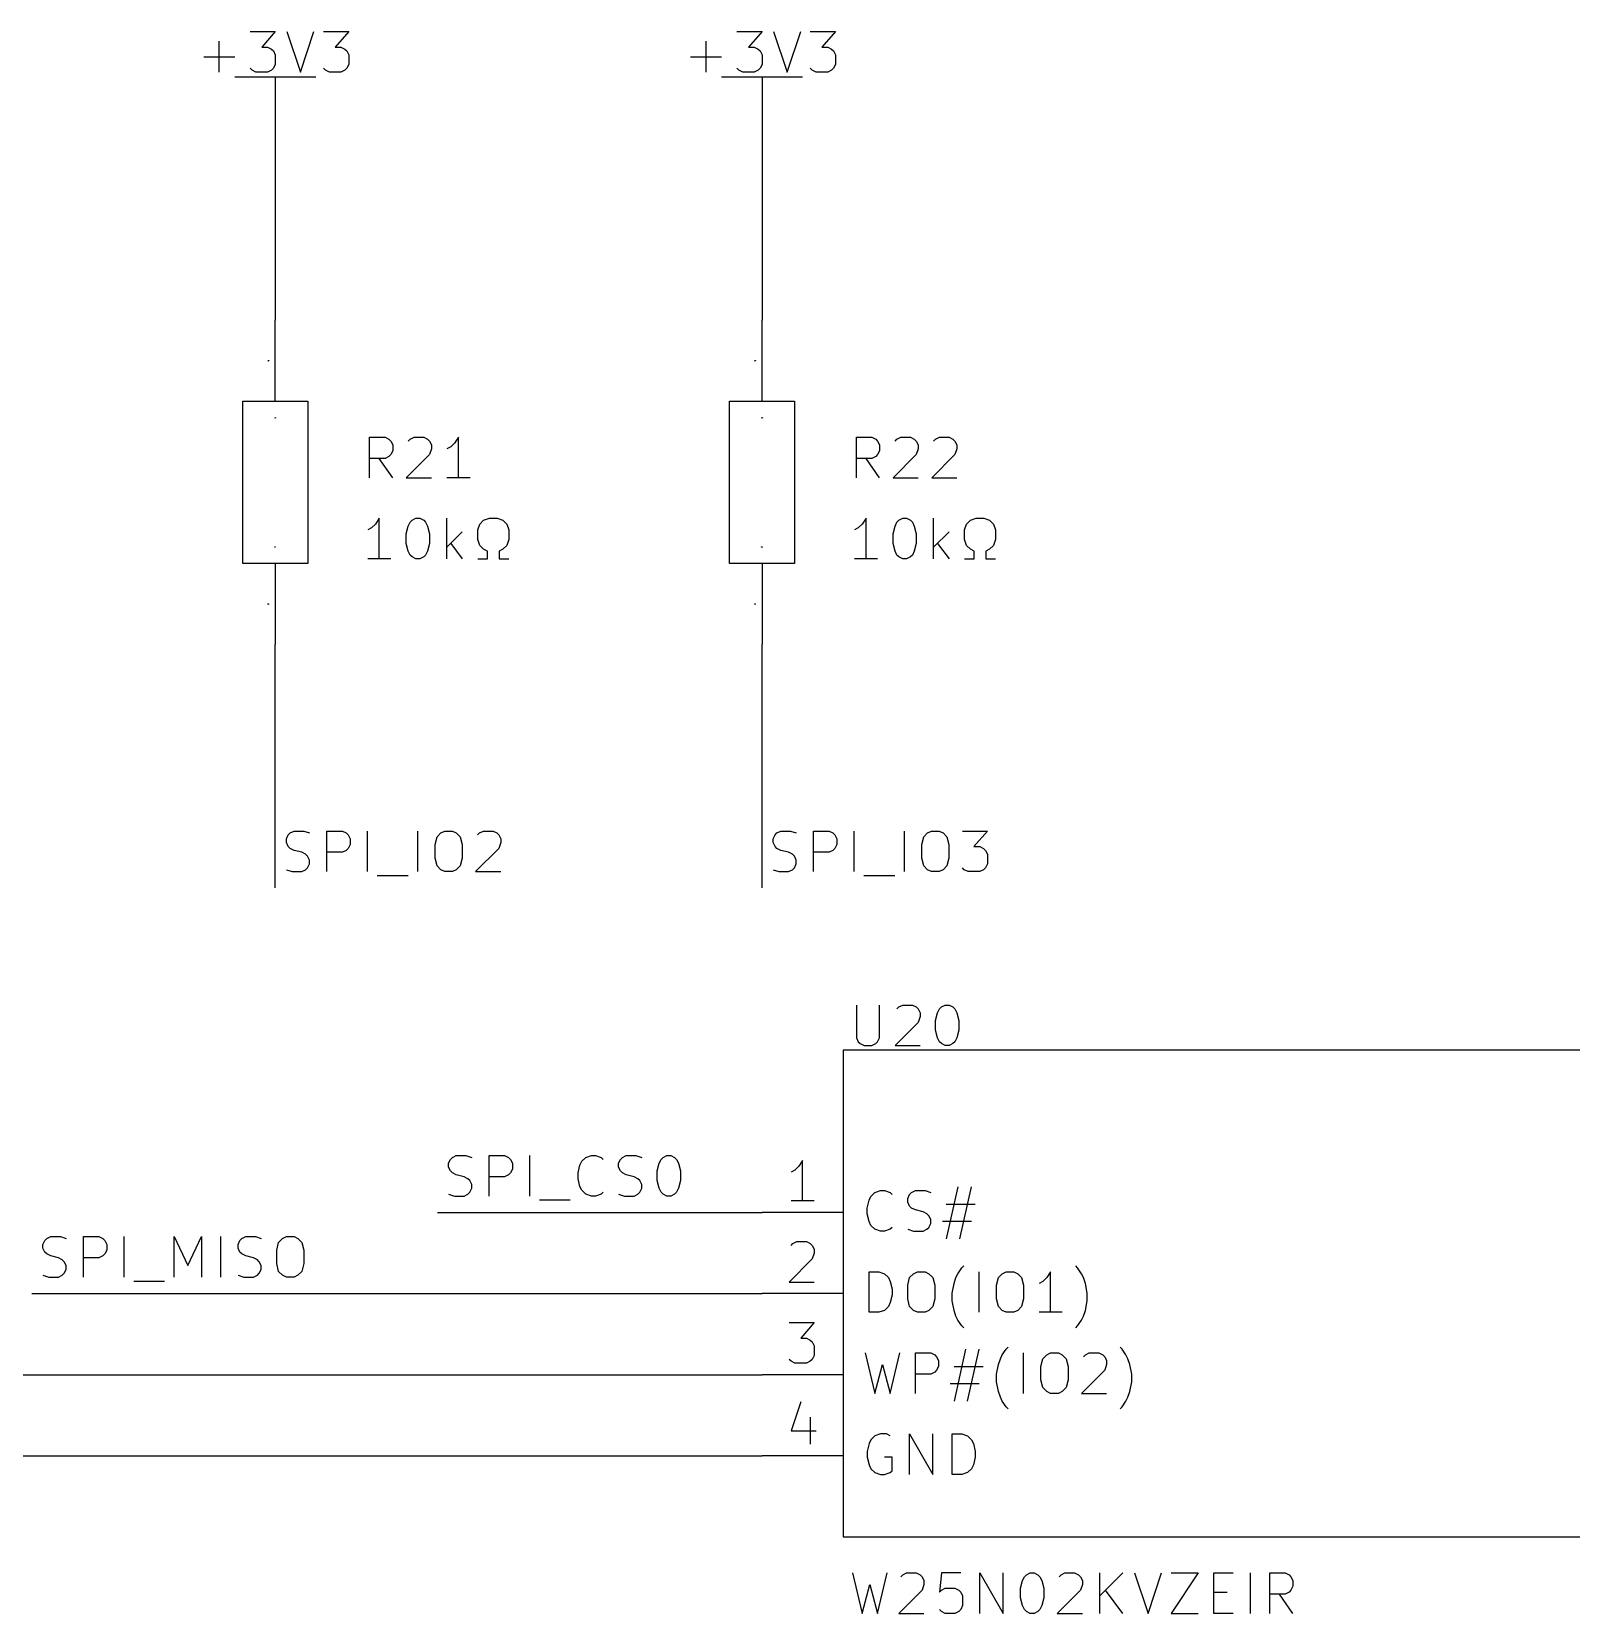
# Model space of a CAD drawing. Header units: millimetres. Extents: x 3 to 152, y -165 to -4.
# Drawn here: x 29.2 to 77.41, y -53.19 to -3.66 of the extents above; entities that cross this region are included whole.
import ezdxf

# ---------------------------------------------------------------- set-up
doc = ezdxf.new("R2010")
doc.units = ezdxf.units.MM
for name, color, linetype in [('GREENSIXTYFIVE', 129, 'CONTINUOUS'), ('LIGHTGREEN', 92, 'CONTINUOUS'), ('LIGHTRED', 12, 'CONTINUOUS'), ('RED', 14, 'CONTINUOUS'), ('REDSIX', 19, 'CONTINUOUS')]:
    doc.layers.add(name, color=color, linetype=linetype)

msp = doc.modelspace()

# ---------------------------------------------------------------- linework, layer by layer
at = {"layer": 'GREENSIXTYFIVE', "linetype": 'CONTINUOUS'}
for p, q in [((36.0438, -3.6644), (36.83, -3.6644)), ((36.83, -3.6644), (36.4066, -4.1482)), ((37.1928, -3.6644), (37.6161, -4.9344)), ((37.6161, -4.9344), (38.0395, -3.6644)), ((38.3419, -3.6644), (39.1281, -3.6644)), ((39.1281, -3.6644), (38.7047, -4.1482)), ((51.2838, -3.6644), (52.07, -3.6644)), ((52.07, -3.6644), (51.6466, -4.1482)), ((52.4328, -3.6644), (52.8561, -4.9344)), ((52.8561, -4.9344), (53.2795, -3.6644)), ((53.5819, -3.6644), (54.3681, -3.6644)), ((54.3681, -3.6644), (53.9447, -4.1482)), ((34.5923, -4.4506), (35.56, -4.4506)), ((35.0761, -4.9344), (35.0761, -3.9668)), ((36.4066, -4.1482), (36.5881, -4.1482)), ((36.5881, -4.1482), (36.709, -4.2087)), ((36.709, -4.2087), (36.7695, -4.2692)), ((36.7695, -4.2692), (36.83, -4.3901)), ((36.83, -4.3901), (36.83, -4.6925)), ((38.7047, -4.1482), (38.8862, -4.1482)), ((38.8862, -4.1482), (39.0071, -4.2087)), ((39.0071, -4.2087), (39.0676, -4.2692)), ((39.0676, -4.2692), (39.1281, -4.3901)), ((39.1281, -4.3901), (39.1281, -4.6925)), ((49.8323, -4.4506), (50.8, -4.4506)), ((50.3161, -4.9344), (50.3161, -3.9668)), ((51.6466, -4.1482), (51.8281, -4.1482)), ((51.8281, -4.1482), (51.949, -4.2087)), ((51.949, -4.2087), (52.0095, -4.2692)), ((52.0095, -4.2692), (52.07, -4.3901)), ((52.07, -4.3901), (52.07, -4.6925)), ((53.9447, -4.1482), (54.1262, -4.1482)), ((54.1262, -4.1482), (54.2471, -4.2087)), ((54.2471, -4.2087), (54.3076, -4.2692)), ((54.3076, -4.2692), (54.3681, -4.3901)), ((54.3681, -4.3901), (54.3681, -4.6925)), ((36.1043, -4.874), (36.0438, -4.8135)), ((36.2252, -4.9344), (36.1043, -4.874)), ((36.5881, -4.9344), (36.2252, -4.9344)), ((36.709, -4.874), (36.5881, -4.9344)), ((36.7695, -4.8135), (36.709, -4.874)), ((36.83, -4.6925), (36.7695, -4.8135)), ((38.4024, -4.874), (38.3419, -4.8135)), ((38.5233, -4.9344), (38.4024, -4.874)), ((38.8862, -4.9344), (38.5233, -4.9344)), ((39.0071, -4.874), (38.8862, -4.9344)), ((39.0676, -4.8135), (39.0071, -4.874)), ((39.1281, -4.6925), (39.0676, -4.8135)), ((51.3443, -4.874), (51.2838, -4.8135)), ((51.4652, -4.9344), (51.3443, -4.874)), ((51.8281, -4.9344), (51.4652, -4.9344)), ((51.949, -4.874), (51.8281, -4.9344)), ((52.0095, -4.8135), (51.949, -4.874)), ((52.07, -4.6925), (52.0095, -4.8135)), ((53.6424, -4.874), (53.5819, -4.8135)), ((53.7633, -4.9344), (53.6424, -4.874)), ((54.1262, -4.9344), (53.7633, -4.9344)), ((54.2471, -4.874), (54.1262, -4.9344)), ((54.3076, -4.8135), (54.2471, -4.874)), ((54.3681, -4.6925), (54.3076, -4.8135)), ((36.8418, -15.7601), (36.8164, -15.7601)), ((36.8164, -15.7601), (36.82, -15.7625)), ((36.82, -15.7625), (36.8224, -15.7649)), ((36.8224, -15.7649), (36.8236, -15.7673)), ((36.8418, -15.7528), (36.8418, -15.7673)), ((52.0818, -15.7601), (52.0564, -15.7601)), ((52.0564, -15.7601), (52.06, -15.7625)), ((52.06, -15.7625), (52.0624, -15.7649)), ((52.0624, -15.7649), (52.0636, -15.7673)), ((52.0818, -15.7528), (52.0818, -15.7673)), ((39.7835, -17.6344), (39.7835, -16.3644)), ((39.7835, -16.3644), (40.2673, -16.3644)), ((40.2673, -16.3644), (40.3883, -16.4249)), ((40.3883, -16.4249), (40.4488, -16.4854)), ((40.4488, -16.4854), (40.5092, -16.6063)), ((40.5092, -16.7878), (40.4488, -16.9087)), ((40.5092, -16.6063), (40.5092, -16.7878)), ((40.9931, -16.4854), (41.0535, -16.4249)), ((41.0535, -16.4249), (41.1745, -16.3644)), ((41.1745, -16.3644), (41.4769, -16.3644)), ((41.4769, -16.3644), (41.5978, -16.4249)), ((41.5978, -16.4249), (41.6583, -16.4854)), ((41.6583, -16.4854), (41.7188, -16.6063)), ((41.7188, -16.7273), (41.6583, -16.9087)), ((41.7188, -16.6063), (41.7188, -16.7273)), ((42.3235, -16.6668), (42.2026, -16.7273)), ((42.4445, -16.5459), (42.3235, -16.6668)), ((42.5654, -16.3644), (42.4445, -16.5459)), ((42.5654, -17.6344), (42.5654, -16.3644)), ((55.0235, -17.6344), (55.0235, -16.3644)), ((55.0235, -16.3644), (55.5073, -16.3644)), ((55.5073, -16.3644), (55.6283, -16.4249)), ((55.6283, -16.4249), (55.6888, -16.4854)), ((55.6888, -16.4854), (55.7492, -16.6063)), ((55.7492, -16.7878), (55.6888, -16.9087)), ((55.7492, -16.6063), (55.7492, -16.7878)), ((56.2331, -16.4854), (56.2935, -16.4249)), ((56.2935, -16.4249), (56.4145, -16.3644)), ((56.4145, -16.3644), (56.7169, -16.3644)), ((56.7169, -16.3644), (56.8378, -16.4249)), ((56.8378, -16.4249), (56.8983, -16.4854)), ((56.8983, -16.4854), (56.9588, -16.6063)), ((56.9588, -16.7273), (56.8983, -16.9087)), ((56.9588, -16.6063), (56.9588, -16.7273)), ((57.4426, -16.4854), (57.503, -16.4249)), ((57.503, -16.4249), (57.624, -16.3644)), ((57.624, -16.3644), (57.9264, -16.3644)), ((57.9264, -16.3644), (58.0473, -16.4249)), ((58.0473, -16.4249), (58.1078, -16.4854)), ((58.1078, -16.4854), (58.1683, -16.6063)), ((58.1683, -16.7273), (58.1078, -16.9087)), ((58.1683, -16.6063), (58.1683, -16.7273)), ((40.2673, -17.0297), (39.7835, -17.0297)), ((40.5092, -17.6344), (40.0859, -17.0297)), ((40.3883, -16.9692), (40.2673, -17.0297)), ((40.4488, -16.9087), (40.3883, -16.9692)), ((41.6583, -16.9087), (40.9326, -17.6344)), ((55.5073, -17.0297), (55.0235, -17.0297)), ((55.7492, -17.6344), (55.3259, -17.0297)), ((55.6283, -16.9692), (55.5073, -17.0297)), ((55.6888, -16.9087), (55.6283, -16.9692)), ((56.8983, -16.9087), (56.1726, -17.6344)), ((58.1078, -16.9087), (57.3821, -17.6344)), ((40.9326, -17.6344), (41.7188, -17.6344)), ((42.9283, -17.6344), (42.2026, -17.6344)), ((56.1726, -17.6344), (56.9588, -17.6344)), ((57.3821, -17.6344), (58.1683, -17.6344)), ((39.844, -19.2068), (39.7231, -19.2673)), ((39.965, -19.0859), (39.844, -19.2068)), ((40.0859, -18.9044), (39.965, -19.0859)), ((40.0859, -20.1744), (40.0859, -18.9044)), ((40.9326, -19.3882), (40.993, -19.1463)), ((40.993, -19.1463), (41.0535, -19.0254)), ((41.0535, -19.0254), (41.114, -18.9649)), ((41.114, -18.9649), (41.2349, -18.9044)), ((41.2349, -18.9044), (41.3559, -18.9044)), ((41.3559, -18.9044), (41.4768, -18.9649)), ((41.4768, -18.9649), (41.5373, -19.0254)), ((41.5373, -19.0254), (41.5978, -19.1463)), ((41.5978, -19.1463), (41.6583, -19.3882)), ((42.2025, -20.1744), (42.2025, -18.9044)), ((43.1702, -19.2673), (43.2306, -19.0859)), ((43.1702, -19.5697), (43.1702, -19.2673)), ((43.2306, -19.0859), (43.3516, -18.9649)), ((43.3516, -18.9649), (43.533, -18.9044)), ((43.533, -18.9044), (43.7749, -18.9044)), ((43.7749, -18.9044), (43.9563, -18.9649)), ((43.9563, -18.9649), (44.0773, -19.0859)), ((44.0773, -19.0859), (44.1378, -19.2673)), ((44.1378, -19.2673), (44.1378, -19.5697)), ((55.084, -19.2068), (54.9631, -19.2673)), ((55.205, -19.0859), (55.084, -19.2068)), ((55.3259, -18.9044), (55.205, -19.0859)), ((55.3259, -20.1744), (55.3259, -18.9044)), ((56.1726, -19.3882), (56.233, -19.1463)), ((56.233, -19.1463), (56.2935, -19.0254)), ((56.2935, -19.0254), (56.354, -18.9649)), ((56.354, -18.9649), (56.4749, -18.9044)), ((56.4749, -18.9044), (56.5959, -18.9044)), ((56.5959, -18.9044), (56.7168, -18.9649)), ((56.7168, -18.9649), (56.7773, -19.0254)), ((56.7773, -19.0254), (56.8378, -19.1463)), ((56.8378, -19.1463), (56.8983, -19.3882)), ((57.4425, -20.1744), (57.4425, -18.9044)), ((58.4102, -19.2673), (58.4706, -19.0859)), ((58.4102, -19.5697), (58.4102, -19.2673)), ((58.4706, -19.0859), (58.5916, -18.9649)), ((58.5916, -18.9649), (58.773, -18.9044)), ((58.773, -18.9044), (59.0149, -18.9044)), ((59.0149, -18.9044), (59.1963, -18.9649)), ((59.1963, -18.9649), (59.3173, -19.0859)), ((59.3173, -19.0859), (59.3778, -19.2673)), ((59.3778, -19.2673), (59.3778, -19.5697)), ((36.8164, -19.7974), (36.8176, -19.795)), ((36.8164, -19.8035), (36.8164, -19.7974)), ((36.8176, -19.8059), (36.8164, -19.8035)), ((36.8176, -19.795), (36.8188, -19.7938)), ((36.8188, -19.8071), (36.8176, -19.8059)), ((36.8188, -19.7938), (36.8212, -19.7926)), ((36.8212, -19.7926), (36.8236, -19.7926)), ((36.8236, -19.7926), (36.8272, -19.7938)), ((36.8272, -19.7938), (36.8418, -19.8083)), ((36.8418, -19.8083), (36.8418, -19.7926)), ((40.9326, -19.6906), (40.9326, -19.3882)), ((40.993, -19.9325), (40.9326, -19.6906)), ((41.6583, -19.6906), (41.5978, -19.9325)), ((41.6583, -19.3882), (41.6583, -19.6906)), ((42.6863, -19.3278), (42.2025, -19.8116)), ((42.3235, -19.6906), (42.6863, -20.1744)), ((43.2306, -19.7511), (43.1702, -19.5697)), ((43.3516, -19.872), (43.2306, -19.7511)), ((44.0773, -19.7511), (43.9563, -19.872)), ((44.1378, -19.5697), (44.0773, -19.7511)), ((52.0564, -19.7974), (52.0576, -19.795)), ((52.0564, -19.8035), (52.0564, -19.7974)), ((52.0576, -19.8059), (52.0564, -19.8035)), ((52.0576, -19.795), (52.0588, -19.7938)), ((52.0588, -19.8071), (52.0576, -19.8059)), ((52.0588, -19.7938), (52.0612, -19.7926)), ((52.0612, -19.7926), (52.0636, -19.7926)), ((52.0636, -19.7926), (52.0672, -19.7938)), ((52.0672, -19.7938), (52.0818, -19.8083)), ((52.0818, -19.8083), (52.0818, -19.7926)), ((56.1726, -19.6906), (56.1726, -19.3882)), ((56.233, -19.9325), (56.1726, -19.6906)), ((56.8983, -19.6906), (56.8378, -19.9325)), ((56.8983, -19.3882), (56.8983, -19.6906)), ((57.9263, -19.3278), (57.4425, -19.8116)), ((57.5635, -19.6906), (57.9263, -20.1744)), ((58.4706, -19.7511), (58.4102, -19.5697)), ((58.5916, -19.872), (58.4706, -19.7511)), ((59.3173, -19.7511), (59.1963, -19.872)), ((59.3778, -19.5697), (59.3173, -19.7511)), ((40.4488, -20.1744), (39.7231, -20.1744)), ((41.0535, -20.0535), (40.993, -19.9325)), ((41.114, -20.114), (41.0535, -20.0535)), ((41.2349, -20.1744), (41.114, -20.114)), ((41.3559, -20.1744), (41.2349, -20.1744)), ((41.4768, -20.114), (41.3559, -20.1744)), ((41.5373, -20.0535), (41.4768, -20.114)), ((41.5978, -19.9325), (41.5373, -20.0535)), ((43.1702, -20.1744), (43.4725, -20.1744)), ((43.4725, -19.9325), (43.3516, -19.872)), ((43.4725, -20.1744), (43.4725, -19.9325)), ((43.9563, -19.872), (43.8354, -19.9325)), ((43.8354, -19.9325), (43.8354, -20.1744)), ((43.8354, -20.1744), (44.1378, -20.1744)), ((55.6888, -20.1744), (54.9631, -20.1744)), ((56.2935, -20.0535), (56.233, -19.9325)), ((56.354, -20.114), (56.2935, -20.0535)), ((56.4749, -20.1744), (56.354, -20.114)), ((56.5959, -20.1744), (56.4749, -20.1744)), ((56.7168, -20.114), (56.5959, -20.1744)), ((56.7773, -20.0535), (56.7168, -20.114)), ((56.8378, -19.9325), (56.7773, -20.0535)), ((58.4102, -20.1744), (58.7125, -20.1744)), ((58.7125, -19.9325), (58.5916, -19.872)), ((58.7125, -20.1744), (58.7125, -19.9325)), ((59.1963, -19.872), (59.0754, -19.9325)), ((59.0754, -19.9325), (59.0754, -20.1744)), ((59.0754, -20.1744), (59.3778, -20.1744)), ((55.0235, -34.1444), (55.0235, -35.1725)), ((55.7492, -35.1725), (55.7492, -34.1444)), ((56.354, -34.2049), (56.475, -34.1444)), ((56.475, -34.1444), (56.7774, -34.1444)), ((56.7774, -34.1444), (56.8983, -34.2049)), ((57.6845, -34.2049), (57.8054, -34.1444)), ((57.8054, -34.1444), (57.9264, -34.1444)), ((57.9264, -34.1444), (58.0473, -34.2049)), ((56.2936, -34.2654), (56.354, -34.2049)), ((56.8983, -34.2049), (56.9588, -34.2654)), ((56.9588, -34.2654), (57.0193, -34.3863)), ((57.0193, -34.5073), (56.9588, -34.6887)), ((57.0193, -34.3863), (57.0193, -34.5073)), ((57.5031, -34.6282), (57.5635, -34.3863)), ((57.5031, -34.9306), (57.5031, -34.6282)), ((57.5635, -34.3863), (57.624, -34.2654)), ((57.624, -34.2654), (57.6845, -34.2049)), ((58.0473, -34.2049), (58.1078, -34.2654)), ((58.1078, -34.2654), (58.1683, -34.3863)), ((58.1683, -34.3863), (58.2288, -34.6282)), ((58.2288, -34.6282), (58.2288, -34.9306)), ((56.9588, -34.6887), (56.2331, -35.4144)), ((57.5635, -35.1725), (57.5031, -34.9306)), ((58.2288, -34.9306), (58.1683, -35.1725)), ((55.0235, -35.1725), (55.084, -35.2935)), ((55.084, -35.2935), (55.1445, -35.354)), ((55.1445, -35.354), (55.2654, -35.4144)), ((55.2654, -35.4144), (55.5073, -35.4144)), ((55.5073, -35.4144), (55.6283, -35.354)), ((55.6283, -35.354), (55.6888, -35.2935)), ((55.6888, -35.2935), (55.7492, -35.1725)), ((56.2331, -35.4144), (57.0193, -35.4144)), ((57.624, -35.2935), (57.5635, -35.1725)), ((57.6845, -35.354), (57.624, -35.2935)), ((57.8054, -35.4144), (57.6845, -35.354)), ((57.9264, -35.4144), (57.8054, -35.4144)), ((58.0473, -35.354), (57.9264, -35.4144)), ((58.1078, -35.2935), (58.0473, -35.354)), ((58.1683, -35.1725), (58.1078, -35.2935)), ((55.4808, -40.139), (55.6018, -40.018)), ((55.6018, -40.018), (55.7832, -39.9575)), ((55.7832, -39.9575), (55.9041, -39.9575)), ((55.9041, -39.9575), (56.0856, -40.018)), ((56.0856, -40.018), (56.146, -40.0785)), ((56.6299, -40.1994), (56.6903, -40.0785)), ((56.6903, -40.0785), (56.7508, -40.018)), ((56.7508, -40.018), (56.8718, -39.9575)), ((56.8718, -39.9575), (57.1741, -39.9575)), ((57.1741, -39.9575), (57.3556, -40.018)), ((58.2022, -39.8366), (57.8394, -41.4694)), ((58.2627, -41.4694), (58.6255, -39.8366)), ((55.3599, -40.5018), (55.4203, -40.2599)), ((55.3599, -40.6832), (55.3599, -40.5018)), ((55.4203, -40.2599), (55.4808, -40.139)), ((56.6299, -40.3204), (56.6299, -40.1994)), ((56.6903, -40.4413), (56.6299, -40.3204)), ((56.7508, -40.5018), (56.6903, -40.4413)), ((56.8718, -40.5623), (56.7508, -40.5018)), ((57.1137, -40.6228), (56.8718, -40.5623)), ((57.8394, -40.3809), (58.7465, -40.3809)), ((55.4203, -40.9251), (55.3599, -40.6832)), ((55.4808, -41.0461), (55.4203, -40.9251)), ((55.6018, -41.1671), (55.4808, -41.0461)), ((56.146, -41.1066), (56.0856, -41.1671)), ((57.2346, -40.6832), (57.1137, -40.6228)), ((57.2951, -40.7437), (57.2346, -40.6832)), ((57.2346, -41.1671), (57.2951, -41.1066)), ((57.3556, -40.8647), (57.2951, -40.7437)), ((57.2951, -41.1066), (57.3556, -40.9856)), ((57.3556, -40.9856), (57.3556, -40.8647)), ((58.6255, -40.9251), (57.7184, -40.9251)), ((55.7832, -41.2275), (55.6018, -41.1671)), ((55.9041, -41.2275), (55.7832, -41.2275)), ((56.0856, -41.1671), (55.9041, -41.2275)), ((56.6299, -41.1671), (56.8113, -41.2275)), ((56.8113, -41.2275), (57.1137, -41.2275)), ((57.1137, -41.2275), (57.2346, -41.1671)), ((55.4203, -43.7675), (55.4203, -42.4975)), ((55.4203, -42.4975), (55.7227, -42.4975)), ((55.7227, -42.4975), (55.9041, -42.558)), ((55.9041, -42.558), (56.0251, -42.679)), ((56.6903, -42.679), (56.8113, -42.558)), ((56.8113, -42.558), (56.9322, -42.4975)), ((56.9322, -42.4975), (57.1741, -42.4975)), ((57.1741, -42.4975), (57.2951, -42.558)), ((57.2951, -42.558), (57.416, -42.679)), ((58.1418, -42.679), (58.2023, -42.558)), ((58.2023, -42.558), (58.3232, -42.3766)), ((58.3232, -42.3766), (58.3837, -42.3161)), ((58.8675, -43.7675), (58.8675, -42.4975)), ((59.4723, -42.679), (59.5933, -42.558)), ((59.5933, -42.558), (59.7142, -42.4975)), ((59.7142, -42.4975), (59.9561, -42.4975)), ((59.9561, -42.4975), (60.0771, -42.558)), ((60.0771, -42.558), (60.198, -42.679)), ((61.1052, -42.4975), (60.9843, -42.679)), ((61.1052, -43.7675), (61.1052, -42.4975)), ((61.9519, -42.3766), (61.8914, -42.3161)), ((62.0728, -42.558), (61.9519, -42.3766)), ((62.1333, -42.679), (62.0728, -42.558)), ((56.0251, -42.679), (56.0856, -42.7999)), ((56.0856, -42.7999), (56.146, -43.0418)), ((56.146, -43.0418), (56.146, -43.2232)), ((56.6299, -42.9209), (56.6903, -42.679)), ((56.6299, -43.3442), (56.6299, -42.9209)), ((57.416, -42.679), (57.4765, -42.9209)), ((57.4765, -42.9209), (57.4765, -43.3442)), ((58.0208, -43.1628), (58.0813, -42.8604)), ((58.0813, -42.8604), (58.1418, -42.679)), ((59.4119, -42.9209), (59.4723, -42.679)), ((59.4119, -43.3442), (59.4119, -42.9209)), ((60.198, -42.679), (60.2585, -42.9209)), ((60.2585, -42.9209), (60.2585, -43.3442)), ((60.8633, -42.7999), (60.7424, -42.8604)), ((60.9843, -42.679), (60.8633, -42.7999)), ((62.1938, -42.8604), (62.1333, -42.679)), ((62.2542, -43.1628), (62.1938, -42.8604)), ((56.0251, -43.5861), (55.9041, -43.7071)), ((56.0856, -43.4651), (56.0251, -43.5861)), ((56.146, -43.2232), (56.0856, -43.4651)), ((56.6903, -43.5861), (56.6299, -43.3442)), ((56.8113, -43.7071), (56.6903, -43.5861)), ((57.416, -43.5861), (57.2951, -43.7071)), ((57.4765, -43.3442), (57.416, -43.5861)), ((58.0208, -43.4047), (58.0208, -43.1628)), ((58.0813, -43.7071), (58.0208, -43.4047)), ((59.4723, -43.5861), (59.4119, -43.3442)), ((59.5933, -43.7071), (59.4723, -43.5861)), ((60.198, -43.5861), (60.0771, -43.7071)), ((60.2585, -43.3442), (60.198, -43.5861)), ((62.1938, -43.7071), (62.2542, -43.4047)), ((62.2542, -43.4047), (62.2542, -43.1628)), ((55.7227, -43.7675), (55.4203, -43.7675)), ((55.9041, -43.7071), (55.7227, -43.7675)), ((56.9322, -43.7675), (56.8113, -43.7071)), ((57.1741, -43.7675), (56.9322, -43.7675)), ((57.2951, -43.7071), (57.1741, -43.7675)), ((58.1418, -43.8885), (58.0813, -43.7071)), ((58.2023, -44.0094), (58.1418, -43.8885)), ((58.3232, -44.1909), (58.2023, -44.0094)), ((59.7142, -43.7675), (59.5933, -43.7071)), ((59.9561, -43.7675), (59.7142, -43.7675)), ((60.0771, -43.7071), (59.9561, -43.7675)), ((61.4681, -43.7675), (60.7424, -43.7675)), ((61.9519, -44.1909), (62.0728, -44.0094)), ((62.0728, -44.0094), (62.1333, -43.8885)), ((62.1333, -43.8885), (62.1938, -43.7071)), ((58.3837, -44.2513), (58.3232, -44.1909)), ((61.8914, -44.2513), (61.9519, -44.1909)), ((55.2994, -45.0375), (55.6018, -46.3075)), ((56.0856, -46.3075), (56.388, -45.0375)), ((56.8717, -46.3075), (56.8717, -45.0375)), ((56.8717, -45.0375), (57.3555, -45.0375)), ((57.3555, -45.0375), (57.4765, -45.098)), ((58.4441, -44.9166), (58.0813, -46.5494)), ((58.5046, -46.5494), (58.8674, -44.9166)), ((59.5932, -45.098), (59.7141, -44.9166)), ((59.7141, -44.9166), (59.7746, -44.8561)), ((60.2584, -46.3075), (60.2584, -45.0375)), ((60.9842, -45.098), (61.1051, -45.0375)), ((61.1051, -45.0375), (61.347, -45.0375)), ((61.347, -45.0375), (61.468, -45.098)), ((62.1937, -45.098), (62.3147, -45.0375)), ((62.3147, -45.0375), (62.6171, -45.0375)), ((62.6171, -45.0375), (62.738, -45.098)), ((63.3428, -44.9166), (63.2823, -44.8561)), ((63.4637, -45.098), (63.3428, -44.9166)), ((55.6018, -46.3075), (55.8437, -45.4004)), ((55.8437, -45.4004), (56.0856, -46.3075)), ((57.4765, -45.098), (57.537, -45.1585)), ((57.537, -45.1585), (57.5974, -45.2794)), ((57.5974, -45.4609), (57.537, -45.5818)), ((57.5974, -45.2794), (57.5974, -45.4609)), ((58.0813, -45.4609), (58.9884, -45.4609)), ((59.4117, -45.7028), (59.4722, -45.4004)), ((59.4722, -45.4004), (59.5327, -45.219)), ((59.5327, -45.219), (59.5932, -45.098)), ((60.8028, -45.4609), (60.8632, -45.219)), ((60.8028, -45.8842), (60.8028, -45.4609)), ((60.8632, -45.219), (60.9842, -45.098)), ((61.468, -45.098), (61.5889, -45.219)), ((61.5889, -45.219), (61.6494, -45.4609)), ((61.6494, -45.4609), (61.6494, -45.8842)), ((62.1333, -45.1585), (62.1937, -45.098)), ((62.738, -45.098), (62.7985, -45.1585)), ((62.7985, -45.1585), (62.859, -45.2794)), ((62.859, -45.4004), (62.7985, -45.5818)), ((62.859, -45.2794), (62.859, -45.4004)), ((63.5242, -45.219), (63.4637, -45.098)), ((63.5847, -45.4004), (63.5242, -45.219)), ((63.6451, -45.7028), (63.5847, -45.4004)), ((57.3555, -45.7028), (56.8717, -45.7028)), ((57.4765, -45.6423), (57.3555, -45.7028)), ((57.537, -45.5818), (57.4765, -45.6423)), ((58.8674, -46.0051), (57.9603, -46.0051)), ((59.4117, -45.9447), (59.4117, -45.7028)), ((59.4722, -46.2471), (59.4117, -45.9447)), ((60.8632, -46.1261), (60.8028, -45.8842)), ((61.6494, -45.8842), (61.5889, -46.1261)), ((62.7985, -45.5818), (62.0728, -46.3075)), ((63.5847, -46.2471), (63.6451, -45.9447)), ((63.6451, -45.9447), (63.6451, -45.7028)), ((59.5327, -46.4285), (59.4722, -46.2471)), ((59.5932, -46.5494), (59.5327, -46.4285)), ((59.7141, -46.7309), (59.5932, -46.5494)), ((60.9842, -46.2471), (60.8632, -46.1261)), ((61.1051, -46.3075), (60.9842, -46.2471)), ((61.347, -46.3075), (61.1051, -46.3075)), ((61.468, -46.2471), (61.347, -46.3075)), ((61.5889, -46.1261), (61.468, -46.2471)), ((62.0728, -46.3075), (62.859, -46.3075)), ((63.3428, -46.7309), (63.4637, -46.5494)), ((63.4637, -46.5494), (63.5242, -46.4285)), ((63.5242, -46.4285), (63.5847, -46.2471)), ((59.7746, -46.7913), (59.7141, -46.7309)), ((63.2823, -46.7913), (63.3428, -46.7309)), ((55.4203, -47.8799), (55.3599, -48.1218)), ((55.4808, -47.759), (55.4203, -47.8799)), ((55.6018, -47.638), (55.4808, -47.759)), ((55.7832, -47.5775), (55.6018, -47.638)), ((55.9646, -47.5775), (55.7832, -47.5775)), ((56.0856, -47.638), (55.9646, -47.5775)), ((56.6903, -48.8475), (56.6903, -47.5775)), ((56.6903, -47.5775), (57.416, -48.8475)), ((57.416, -48.8475), (57.416, -47.5775)), ((58.0208, -48.8475), (58.0208, -47.5775)), ((58.0208, -47.5775), (58.3232, -47.5775)), ((58.3232, -47.5775), (58.5046, -47.638)), ((58.5046, -47.638), (58.6256, -47.759)), ((58.6256, -47.759), (58.6861, -47.8799)), ((58.6861, -47.8799), (58.7465, -48.1218)), ((55.3599, -48.1218), (55.3599, -48.3032)), ((55.3599, -48.3032), (55.4203, -48.5451)), ((56.146, -48.3032), (55.9041, -48.3032)), ((56.146, -48.7266), (56.146, -48.3032)), ((58.7465, -48.3032), (58.6861, -48.5451)), ((58.7465, -48.1218), (58.7465, -48.3032)), ((55.4203, -48.5451), (55.4808, -48.6661)), ((55.4808, -48.6661), (55.6018, -48.7871)), ((55.6018, -48.7871), (55.7832, -48.8475)), ((55.7832, -48.8475), (55.9041, -48.8475)), ((55.9041, -48.8475), (56.0856, -48.7871)), ((56.0856, -48.7871), (56.146, -48.7266)), ((58.3232, -48.8475), (58.0208, -48.8475)), ((58.5046, -48.7871), (58.3232, -48.8475)), ((58.6256, -48.6661), (58.5046, -48.7871)), ((58.6861, -48.5451), (58.6256, -48.6661)), ((54.9026, -51.9244), (55.205, -53.1944)), ((55.6888, -53.1944), (55.9912, -51.9244)), ((56.4145, -52.0454), (56.4749, -51.9849)), ((56.4749, -51.9849), (56.5959, -51.9244)), ((56.5959, -51.9244), (56.8983, -51.9244)), ((56.8983, -51.9244), (57.0192, -51.9849)), ((57.0192, -51.9849), (57.0797, -52.0454)), ((57.6844, -51.9244), (57.624, -52.5292)), ((58.2892, -51.9244), (57.6844, -51.9244)), ((58.8939, -53.1944), (58.8939, -51.9244)), ((58.8939, -51.9244), (59.6196, -53.1944)), ((59.6196, -53.1944), (59.6196, -51.9244)), ((60.2849, -52.0454), (60.3454, -51.9849)), ((60.3454, -51.9849), (60.4663, -51.9244)), ((60.4663, -51.9244), (60.5873, -51.9244)), ((60.5873, -51.9244), (60.7082, -51.9849)), ((60.7082, -51.9849), (60.7687, -52.0454)), ((61.3735, -52.0454), (61.4339, -51.9849)), ((61.4339, -51.9849), (61.5549, -51.9244)), ((61.5549, -51.9244), (61.8573, -51.9244)), ((61.8573, -51.9244), (61.9782, -51.9849)), ((61.9782, -51.9849), (62.0387, -52.0454)), ((62.6434, -53.1944), (62.6434, -51.9244)), ((63.3691, -51.9244), (62.6434, -52.6501)), ((63.732, -51.9244), (64.1553, -53.1944)), ((64.1553, -53.1944), (64.5787, -51.9244)), ((64.8811, -51.9244), (65.7277, -51.9244)), ((65.7277, -51.9244), (64.8811, -53.1944)), ((66.2115, -53.1944), (66.2115, -51.9244)), ((66.2115, -51.9244), (66.8163, -51.9244)), ((67.3605, -53.1944), (67.3605, -51.9244)), ((67.9653, -53.1944), (67.9653, -51.9244)), ((67.9653, -51.9244), (68.4491, -51.9244)), ((68.4491, -51.9244), (68.5701, -51.9849)), ((68.5701, -51.9849), (68.6306, -52.0454)), ((55.205, -53.1944), (55.4469, -52.2873)), ((55.4469, -52.2873), (55.6888, -53.1944)), ((57.0797, -52.4687), (56.354, -53.1944)), ((57.0797, -52.0454), (57.1402, -52.1663)), ((57.1402, -52.2873), (57.0797, -52.4687)), ((57.1402, -52.1663), (57.1402, -52.2873)), ((57.624, -52.5292), (57.6844, -52.4687)), ((57.6844, -52.4687), (57.8054, -52.4082)), ((57.8054, -52.4082), (58.1078, -52.4082)), ((58.1078, -52.4082), (58.2287, -52.4687)), ((58.2287, -52.4687), (58.2892, -52.5292)), ((60.164, -52.4082), (60.2244, -52.1663)), ((60.164, -52.7106), (60.164, -52.4082)), ((60.2244, -52.1663), (60.2849, -52.0454)), ((60.7687, -52.0454), (60.8292, -52.1663)), ((60.8292, -52.1663), (60.8897, -52.4082)), ((60.8897, -52.4082), (60.8897, -52.7106)), ((62.0387, -52.4687), (61.313, -53.1944)), ((62.0387, -52.0454), (62.0992, -52.1663)), ((62.0992, -52.2873), (62.0387, -52.4687)), ((62.0992, -52.1663), (62.0992, -52.2873)), ((63.3691, -53.1944), (62.8249, -52.4687)), ((68.6306, -52.4687), (68.5701, -52.5292)), ((68.6306, -52.0454), (68.691, -52.1663)), ((68.691, -52.3478), (68.6306, -52.4687)), ((68.691, -52.1663), (68.691, -52.3478)), ((58.2892, -52.5292), (58.3497, -52.6501)), ((58.3497, -52.9525), (58.2892, -53.0735)), ((58.3497, -52.6501), (58.3497, -52.9525)), ((60.2244, -52.9525), (60.164, -52.7106)), ((60.2849, -53.0735), (60.2244, -52.9525)), ((60.8292, -52.9525), (60.7687, -53.0735)), ((60.8897, -52.7106), (60.8292, -52.9525)), ((66.2115, -52.5292), (66.6349, -52.5292)), ((68.4491, -52.5897), (67.9653, -52.5897)), ((68.691, -53.1944), (68.2677, -52.5897)), ((68.5701, -52.5292), (68.4491, -52.5897)), ((56.354, -53.1944), (57.1402, -53.1944)), ((57.6844, -53.134), (57.624, -53.0735)), ((57.8054, -53.1944), (57.6844, -53.134)), ((58.1078, -53.1944), (57.8054, -53.1944)), ((58.2287, -53.134), (58.1078, -53.1944)), ((58.2892, -53.0735), (58.2287, -53.134)), ((60.3454, -53.134), (60.2849, -53.0735)), ((60.4663, -53.1944), (60.3454, -53.134)), ((60.5873, -53.1944), (60.4663, -53.1944)), ((60.7082, -53.134), (60.5873, -53.1944)), ((60.7687, -53.0735), (60.7082, -53.134)), ((61.313, -53.1944), (62.0992, -53.1944)), ((64.8811, -53.1944), (65.7277, -53.1944)), ((66.8163, -53.1944), (66.2115, -53.1944))]:
    msp.add_line(p, q, dxfattribs=at)
at = {"layer": 'LIGHTGREEN', "linetype": 'CONTINUOUS'}
for p, q in [((36.83, -7.62), (36.83, -12.7)), ((52.07, -7.62), (52.07, -12.7)), ((36.83, -30.48), (36.83, -22.86)), ((52.07, -30.48), (52.07, -22.86)), ((41.91, -40.64), (52.07, -40.64)), ((29.21, -43.18), (52.07, -43.18)), ((16.51, -45.72), (52.07, -45.72)), ((10.16, -48.26), (52.07, -48.26))]:
    msp.add_line(p, q, dxfattribs=at)
at = {"layer": 'LIGHTRED', "linetype": 'CONTINUOUS'}
for p, q in [((36.6237, -13.97), (36.5983, -13.97)), ((36.5983, -13.97), (36.6019, -13.9724)), ((36.6019, -13.9724), (36.6043, -13.9748)), ((36.6043, -13.9748), (36.6055, -13.9772)), ((36.6237, -13.9627), (36.6237, -13.9772)), ((51.8637, -13.97), (51.8383, -13.97)), ((51.8383, -13.97), (51.8419, -13.9724)), ((51.8419, -13.9724), (51.8443, -13.9748)), ((51.8443, -13.9748), (51.8455, -13.9772)), ((51.8637, -13.9627), (51.8637, -13.9772)), ((36.5983, -21.5875), (36.5995, -21.5851)), ((36.5983, -21.5936), (36.5983, -21.5875)), ((36.5995, -21.596), (36.5983, -21.5936)), ((36.5995, -21.5851), (36.6007, -21.5839)), ((36.6007, -21.5972), (36.5995, -21.596)), ((36.6007, -21.5839), (36.6031, -21.5827)), ((36.6031, -21.5827), (36.6055, -21.5827)), ((36.6055, -21.5827), (36.6091, -21.5839)), ((36.6091, -21.5839), (36.6237, -21.5984)), ((36.6237, -21.5984), (36.6237, -21.5827)), ((51.8383, -21.5875), (51.8395, -21.5851)), ((51.8383, -21.5936), (51.8383, -21.5875)), ((51.8395, -21.596), (51.8383, -21.5936)), ((51.8395, -21.5851), (51.8407, -21.5839)), ((51.8407, -21.5972), (51.8395, -21.596)), ((51.8407, -21.5839), (51.8431, -21.5827)), ((51.8431, -21.5827), (51.8455, -21.5827)), ((51.8455, -21.5827), (51.8491, -21.5839)), ((51.8491, -21.5839), (51.8637, -21.5984)), ((51.8637, -21.5984), (51.8637, -21.5827)), ((53.34, -39.0113), (53.2191, -39.1928)), ((53.34, -40.2813), (53.34, -39.0113)), ((53.0981, -39.3137), (52.9772, -39.3742)), ((53.2191, -39.1928), (53.0981, -39.3137)), ((53.7029, -40.2813), (52.9772, -40.2813)), ((53.0376, -41.6118), (53.1586, -41.5513)), ((53.1586, -41.5513), (53.461, -41.5513)), ((53.461, -41.5513), (53.5819, -41.6118)), ((53.6424, -42.0956), (52.9167, -42.8213)), ((52.9772, -41.6723), (53.0376, -41.6118)), ((53.5819, -41.6118), (53.6424, -41.6723)), ((53.6424, -41.6723), (53.7029, -41.7932)), ((53.7029, -41.9142), (53.6424, -42.0956)), ((53.7029, -41.7932), (53.7029, -41.9142)), ((52.9167, -42.8213), (53.7029, -42.8213)), ((52.9167, -44.0913), (53.7029, -44.0913)), ((53.7029, -44.0913), (53.2795, -44.5751)), ((53.2795, -44.5751), (53.461, -44.5751)), ((53.461, -44.5751), (53.5819, -44.6356)), ((53.5819, -44.6356), (53.6424, -44.6961)), ((53.6424, -44.6961), (53.7029, -44.817)), ((53.7029, -44.817), (53.7029, -45.1194)), ((52.9772, -45.3009), (52.9167, -45.2404)), ((53.0981, -45.3613), (52.9772, -45.3009)), ((53.461, -45.3613), (53.0981, -45.3613)), ((53.5819, -45.3009), (53.461, -45.3613)), ((53.6424, -45.2404), (53.5819, -45.3009)), ((53.7029, -45.1194), (53.6424, -45.2404)), ((53.2795, -46.5709), (52.9772, -47.478)), ((52.9772, -47.478), (53.7633, -47.478)), ((53.5819, -47.0547), (53.5819, -47.9013))]:
    msp.add_line(p, q, dxfattribs=at)
at = {"layer": 'RED', "linetype": 'CONTINUOUS'}
for p, q in [((35.56, -5.08), (38.1, -5.08)), ((36.83, -5.08), (36.83, -6.35)), ((50.8, -5.08), (53.34, -5.08)), ((52.07, -5.08), (52.07, -6.35)), ((36.83, -6.35), (36.83, -7.62)), ((52.07, -6.35), (52.07, -7.62)), ((36.83, -15.24), (36.83, -12.7)), ((52.07, -15.24), (52.07, -12.7)), ((35.814, -20.32), (35.814, -15.24)), ((35.814, -15.24), (37.846, -15.24)), ((37.846, -15.24), (37.846, -20.32)), ((51.054, -20.32), (51.054, -15.24)), ((51.054, -15.24), (53.086, -15.24)), ((53.086, -15.24), (53.086, -20.32)), ((37.846, -20.32), (35.814, -20.32)), ((36.83, -20.32), (36.83, -22.86)), ((53.086, -20.32), (51.054, -20.32)), ((52.07, -20.32), (52.07, -22.86)), ((54.61, -35.56), (54.61, -50.8)), ((90.17, -35.56), (54.61, -35.56)), ((54.61, -40.64), (52.07, -40.64)), ((54.61, -43.18), (52.07, -43.18)), ((54.61, -45.72), (52.07, -45.72)), ((54.61, -48.26), (52.07, -48.26)), ((54.61, -50.8), (90.17, -50.8))]:
    msp.add_line(p, q, dxfattribs=at)
at = {"layer": 'REDSIX', "linetype": 'CONTINUOUS'}
for p, q in [((37.2972, -28.7574), (37.4182, -28.6969)), ((37.4182, -28.6969), (37.7205, -28.6969)), ((37.7205, -28.6969), (37.902, -28.7574)), ((38.4462, -29.9669), (38.4462, -28.6969)), ((38.4462, -28.6969), (38.93, -28.6969)), ((38.93, -28.6969), (39.051, -28.7574)), ((39.7162, -29.9669), (39.7162, -28.6969)), ((41.2886, -29.9669), (41.2886, -28.6969)), ((42.0144, -28.7574), (42.1353, -28.6969)), ((42.1353, -28.6969), (42.3772, -28.6969)), ((42.3772, -28.6969), (42.4982, -28.7574)), ((43.2239, -28.7574), (43.3449, -28.6969)), ((43.3449, -28.6969), (43.6473, -28.6969)), ((43.6473, -28.6969), (43.7682, -28.7574)), ((52.5372, -28.7574), (52.6582, -28.6969)), ((52.6582, -28.6969), (52.9605, -28.6969)), ((52.9605, -28.6969), (53.142, -28.7574)), ((53.6862, -29.9669), (53.6862, -28.6969)), ((53.6862, -28.6969), (54.17, -28.6969)), ((54.17, -28.6969), (54.291, -28.7574)), ((54.9562, -29.9669), (54.9562, -28.6969)), ((56.5286, -29.9669), (56.5286, -28.6969)), ((57.2544, -28.7574), (57.3753, -28.6969)), ((57.3753, -28.6969), (57.6172, -28.6969)), ((57.6172, -28.6969), (57.7382, -28.7574)), ((58.343, -28.6969), (59.1292, -28.6969)), ((59.1292, -28.6969), (58.7058, -29.1807)), ((37.1763, -28.9388), (37.2367, -28.8179)), ((37.1763, -29.0598), (37.1763, -28.9388)), ((37.2367, -29.1807), (37.1763, -29.0598)), ((37.2367, -28.8179), (37.2972, -28.7574)), ((37.2972, -29.2412), (37.2367, -29.1807)), ((39.051, -28.7574), (39.1115, -28.8179)), ((39.1115, -28.8179), (39.1719, -28.9388)), ((39.1719, -29.1203), (39.1115, -29.2412)), ((39.1719, -28.9388), (39.1719, -29.1203)), ((41.833, -29.1203), (41.8934, -28.8784)), ((41.833, -29.5436), (41.833, -29.1203)), ((41.8934, -28.8784), (42.0144, -28.7574)), ((42.4982, -28.7574), (42.6191, -28.8784)), ((42.6191, -28.8784), (42.6796, -29.1203)), ((42.6796, -29.1203), (42.6796, -29.5436)), ((43.1635, -28.8179), (43.2239, -28.7574)), ((43.7682, -28.7574), (43.8287, -28.8179)), ((43.8287, -28.8179), (43.8892, -28.9388)), ((43.8892, -29.0598), (43.8287, -29.2412)), ((43.8892, -28.9388), (43.8892, -29.0598)), ((52.4163, -28.9388), (52.4767, -28.8179)), ((52.4163, -29.0598), (52.4163, -28.9388)), ((52.4767, -29.1807), (52.4163, -29.0598)), ((52.4767, -28.8179), (52.5372, -28.7574)), ((52.5372, -29.2412), (52.4767, -29.1807)), ((54.291, -28.7574), (54.3515, -28.8179)), ((54.3515, -28.8179), (54.4119, -28.9388)), ((54.4119, -29.1203), (54.3515, -29.2412)), ((54.4119, -28.9388), (54.4119, -29.1203)), ((57.073, -29.1203), (57.1334, -28.8784)), ((57.073, -29.5436), (57.073, -29.1203)), ((57.1334, -28.8784), (57.2544, -28.7574)), ((57.7382, -28.7574), (57.8591, -28.8784)), ((57.8591, -28.8784), (57.9196, -29.1203)), ((57.9196, -29.1203), (57.9196, -29.5436)), ((58.7058, -29.1807), (58.8873, -29.1807)), ((58.8873, -29.1807), (59.0082, -29.2412)), ((37.4182, -29.3017), (37.2972, -29.2412)), ((37.6601, -29.3622), (37.4182, -29.3017)), ((37.781, -29.4226), (37.6601, -29.3622)), ((37.8415, -29.4831), (37.781, -29.4226)), ((37.902, -29.6041), (37.8415, -29.4831)), ((37.902, -29.725), (37.902, -29.6041)), ((38.93, -29.3622), (38.4462, -29.3622)), ((39.051, -29.3017), (38.93, -29.3622)), ((39.1115, -29.2412), (39.051, -29.3017)), ((41.8934, -29.7855), (41.833, -29.5436)), ((42.6796, -29.5436), (42.6191, -29.7855)), ((43.8287, -29.2412), (43.103, -29.9669)), ((52.6582, -29.3017), (52.5372, -29.2412)), ((52.9001, -29.3622), (52.6582, -29.3017)), ((53.021, -29.4226), (52.9001, -29.3622)), ((53.0815, -29.4831), (53.021, -29.4226)), ((53.142, -29.6041), (53.0815, -29.4831)), ((53.142, -29.725), (53.142, -29.6041)), ((54.17, -29.3622), (53.6862, -29.3622)), ((54.291, -29.3017), (54.17, -29.3622)), ((54.3515, -29.2412), (54.291, -29.3017)), ((57.1334, -29.7855), (57.073, -29.5436)), ((57.9196, -29.5436), (57.8591, -29.7855)), ((59.0082, -29.2412), (59.0687, -29.3017)), ((59.0687, -29.3017), (59.1292, -29.4226)), ((59.1292, -29.4226), (59.1292, -29.725)), ((37.1763, -29.9065), (37.3577, -29.9669)), ((37.3577, -29.9669), (37.6601, -29.9669)), ((37.6601, -29.9669), (37.781, -29.9065)), ((37.781, -29.9065), (37.8415, -29.846)), ((37.8415, -29.846), (37.902, -29.725)), ((40.0187, -30.0879), (40.9863, -30.0879)), ((42.0144, -29.9065), (41.8934, -29.7855)), ((42.1353, -29.9669), (42.0144, -29.9065)), ((42.3772, -29.9669), (42.1353, -29.9669)), ((42.4982, -29.9065), (42.3772, -29.9669)), ((42.6191, -29.7855), (42.4982, -29.9065)), ((43.103, -29.9669), (43.8892, -29.9669)), ((52.4163, -29.9065), (52.5977, -29.9669)), ((52.5977, -29.9669), (52.9001, -29.9669)), ((52.9001, -29.9669), (53.021, -29.9065)), ((53.021, -29.9065), (53.0815, -29.846)), ((53.0815, -29.846), (53.142, -29.725)), ((55.2587, -30.0879), (56.2263, -30.0879)), ((57.2544, -29.9065), (57.1334, -29.7855)), ((57.3753, -29.9669), (57.2544, -29.9065)), ((57.6172, -29.9669), (57.3753, -29.9669)), ((57.7382, -29.9065), (57.6172, -29.9669)), ((57.8591, -29.7855), (57.7382, -29.9065)), ((58.4035, -29.9065), (58.343, -29.846)), ((58.5244, -29.9669), (58.4035, -29.9065)), ((58.8873, -29.9669), (58.5244, -29.9669)), ((59.0082, -29.9065), (58.8873, -29.9669)), ((59.0687, -29.846), (59.0082, -29.9065)), ((59.1292, -29.725), (59.0687, -29.846)), ((42.2563, -39.0988), (42.3167, -38.9779)), ((42.2563, -39.2198), (42.2563, -39.0988)), ((42.3167, -38.9779), (42.3772, -38.9174)), ((42.3772, -38.9174), (42.4982, -38.8569)), ((42.4982, -38.8569), (42.8005, -38.8569)), ((42.8005, -38.8569), (42.982, -38.9174)), ((43.5262, -40.1269), (43.5262, -38.8569)), ((43.5262, -38.8569), (44.01, -38.8569)), ((44.01, -38.8569), (44.131, -38.9174)), ((44.131, -38.9174), (44.1915, -38.9779)), ((44.1915, -38.9779), (44.2519, -39.0988)), ((44.2519, -39.0988), (44.2519, -39.2803)), ((44.7962, -40.1269), (44.7962, -38.8569)), ((46.3686, -39.1593), (46.4291, -39.0384)), ((46.4291, -39.0384), (46.5501, -38.9174)), ((46.5501, -38.9174), (46.7315, -38.8569)), ((46.7315, -38.8569), (46.8524, -38.8569)), ((46.8524, -38.8569), (47.0339, -38.9174)), ((47.0339, -38.9174), (47.0943, -38.9779)), ((47.5782, -39.0988), (47.6386, -38.9779)), ((47.5782, -39.2198), (47.5782, -39.0988)), ((47.6386, -38.9779), (47.6991, -38.9174)), ((47.6991, -38.9174), (47.8201, -38.8569)), ((47.8201, -38.8569), (48.1224, -38.8569)), ((48.1224, -38.8569), (48.3039, -38.9174)), ((48.7877, -39.3407), (48.8481, -39.0988)), ((48.8481, -39.0988), (48.9086, -38.9779)), ((48.9086, -38.9779), (48.9691, -38.9174)), ((48.9691, -38.9174), (49.09, -38.8569)), ((49.09, -38.8569), (49.211, -38.8569)), ((49.211, -38.8569), (49.3319, -38.9174)), ((49.3319, -38.9174), (49.3924, -38.9779)), ((49.3924, -38.9779), (49.4529, -39.0988)), ((49.4529, -39.0988), (49.5134, -39.3407)), ((42.3167, -39.3407), (42.2563, -39.2198)), ((42.3772, -39.4012), (42.3167, -39.3407)), ((42.4982, -39.4617), (42.3772, -39.4012)), ((42.7401, -39.5222), (42.4982, -39.4617)), ((42.861, -39.5826), (42.7401, -39.5222)), ((42.9215, -39.6431), (42.861, -39.5826)), ((44.01, -39.5222), (43.5262, -39.5222)), ((44.131, -39.4617), (44.01, -39.5222)), ((44.1915, -39.4012), (44.131, -39.4617)), ((44.2519, -39.2803), (44.1915, -39.4012)), ((46.3082, -39.4012), (46.3686, -39.1593)), ((46.3082, -39.5826), (46.3082, -39.4012)), ((46.3686, -39.8245), (46.3082, -39.5826)), ((47.6386, -39.3407), (47.5782, -39.2198)), ((47.6991, -39.4012), (47.6386, -39.3407)), ((47.8201, -39.4617), (47.6991, -39.4012)), ((48.062, -39.5222), (47.8201, -39.4617)), ((48.1829, -39.5826), (48.062, -39.5222)), ((48.2434, -39.6431), (48.1829, -39.5826)), ((48.7877, -39.6431), (48.7877, -39.3407)), ((49.5134, -39.3407), (49.5134, -39.6431)), ((42.2563, -40.0665), (42.4377, -40.1269)), ((42.7401, -40.1269), (42.861, -40.0665)), ((42.861, -40.0665), (42.9215, -40.006)), ((42.982, -39.7641), (42.9215, -39.6431)), ((42.9215, -40.006), (42.982, -39.885)), ((42.982, -39.885), (42.982, -39.7641)), ((46.4291, -39.9455), (46.3686, -39.8245)), ((46.5501, -40.0665), (46.4291, -39.9455)), ((46.7315, -40.1269), (46.5501, -40.0665)), ((47.0339, -40.0665), (46.8524, -40.1269)), ((47.0943, -40.006), (47.0339, -40.0665)), ((47.5782, -40.0665), (47.7596, -40.1269)), ((48.062, -40.1269), (48.1829, -40.0665)), ((48.1829, -40.0665), (48.2434, -40.006)), ((48.3039, -39.7641), (48.2434, -39.6431)), ((48.2434, -40.006), (48.3039, -39.885)), ((48.3039, -39.885), (48.3039, -39.7641)), ((48.8481, -39.885), (48.7877, -39.6431)), ((48.9086, -40.006), (48.8481, -39.885)), ((48.9691, -40.0665), (48.9086, -40.006)), ((49.09, -40.1269), (48.9691, -40.0665)), ((49.3319, -40.0665), (49.211, -40.1269)), ((49.3924, -40.006), (49.3319, -40.0665)), ((49.4529, -39.885), (49.3924, -40.006)), ((49.5134, -39.6431), (49.4529, -39.885)), ((42.4377, -40.1269), (42.7401, -40.1269)), ((45.0987, -40.2479), (46.0663, -40.2479)), ((46.8524, -40.1269), (46.7315, -40.1269)), ((47.7596, -40.1269), (48.062, -40.1269)), ((49.211, -40.1269), (49.09, -40.1269)), ((29.5563, -41.6388), (29.6167, -41.5179)), ((29.6167, -41.5179), (29.6772, -41.4574)), ((29.6772, -41.4574), (29.7982, -41.3969)), ((29.7982, -41.3969), (30.1005, -41.3969)), ((30.1005, -41.3969), (30.282, -41.4574)), ((30.8262, -42.6669), (30.8262, -41.3969)), ((30.8262, -41.3969), (31.31, -41.3969)), ((31.31, -41.3969), (31.431, -41.4574)), ((31.431, -41.4574), (31.4915, -41.5179)), ((31.4915, -41.5179), (31.5519, -41.6388)), ((32.0962, -42.6669), (32.0962, -41.3969)), ((33.6686, -42.6669), (33.6686, -41.3969)), ((33.6686, -41.3969), (34.092, -42.3041)), ((34.092, -42.3041), (34.5153, -41.3969)), ((34.5153, -41.3969), (34.5153, -42.6669)), ((35.12, -42.6669), (35.12, -41.3969)), ((35.6644, -41.6388), (35.7248, -41.5179)), ((35.7248, -41.5179), (35.7853, -41.4574)), ((35.7853, -41.4574), (35.9063, -41.3969)), ((35.9063, -41.3969), (36.2086, -41.3969)), ((36.2086, -41.3969), (36.3901, -41.4574)), ((36.8739, -41.8203), (36.9343, -41.5784)), ((36.9343, -41.5784), (37.0553, -41.4574)), ((37.0553, -41.4574), (37.1762, -41.3969)), ((37.1762, -41.3969), (37.4181, -41.3969)), ((37.4181, -41.3969), (37.5391, -41.4574)), ((37.5391, -41.4574), (37.66, -41.5784)), ((37.66, -41.5784), (37.7205, -41.8203)), ((29.5563, -41.7598), (29.5563, -41.6388)), ((29.6167, -41.8807), (29.5563, -41.7598)), ((29.6772, -41.9412), (29.6167, -41.8807)), ((29.7982, -42.0017), (29.6772, -41.9412)), ((30.0401, -42.0622), (29.7982, -42.0017)), ((30.161, -42.1226), (30.0401, -42.0622)), ((31.31, -42.0622), (30.8262, -42.0622)), ((31.431, -42.0017), (31.31, -42.0622)), ((31.4915, -41.9412), (31.431, -42.0017)), ((31.5519, -41.8203), (31.4915, -41.9412)), ((31.5519, -41.6388), (31.5519, -41.8203)), ((35.6644, -41.7598), (35.6644, -41.6388)), ((35.7248, -41.8807), (35.6644, -41.7598)), ((35.7853, -41.9412), (35.7248, -41.8807)), ((35.9063, -42.0017), (35.7853, -41.9412)), ((36.1482, -42.0622), (35.9063, -42.0017)), ((36.2691, -42.1226), (36.1482, -42.0622)), ((36.8739, -42.2436), (36.8739, -41.8203)), ((37.7205, -41.8203), (37.7205, -42.2436)), ((30.2215, -42.1831), (30.161, -42.1226)), ((30.161, -42.6065), (30.2215, -42.546)), ((30.282, -42.3041), (30.2215, -42.1831)), ((30.2215, -42.546), (30.282, -42.425)), ((30.282, -42.425), (30.282, -42.3041)), ((36.3296, -42.1831), (36.2691, -42.1226)), ((36.2691, -42.6065), (36.3296, -42.546)), ((36.3901, -42.3041), (36.3296, -42.1831)), ((36.3296, -42.546), (36.3901, -42.425)), ((36.3901, -42.425), (36.3901, -42.3041)), ((36.9343, -42.4855), (36.8739, -42.2436)), ((37.0553, -42.6065), (36.9343, -42.4855)), ((37.66, -42.4855), (37.5391, -42.6065)), ((37.7205, -42.2436), (37.66, -42.4855)), ((29.5563, -42.6065), (29.7377, -42.6669)), ((29.7377, -42.6669), (30.0401, -42.6669)), ((30.0401, -42.6669), (30.161, -42.6065)), ((32.3987, -42.7879), (33.3663, -42.7879)), ((35.6644, -42.6065), (35.8458, -42.6669)), ((35.8458, -42.6669), (36.1482, -42.6669)), ((36.1482, -42.6669), (36.2691, -42.6065)), ((37.1762, -42.6669), (37.0553, -42.6065)), ((37.4181, -42.6669), (37.1762, -42.6669)), ((37.5391, -42.6065), (37.4181, -42.6669))]:
    msp.add_line(p, q, dxfattribs=at)

doc.saveas('drawing.dxf')
